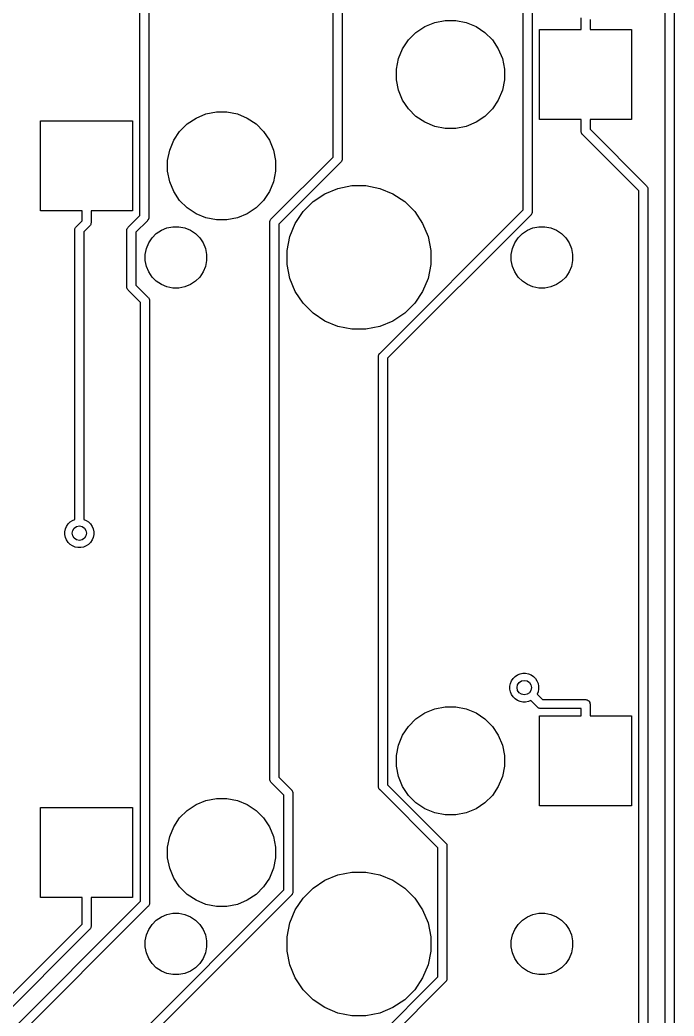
# Model space of a CAD drawing. Extents: x 1.2 to 14.9, y -4.9 to -0.3.
# Drawn here: x 14.163 to 14.877, y -3.814 to -2.725 of the extents above; entities that cross this region are included whole.
import ezdxf

# ---------------------------------------------------------------- set-up
doc = ezdxf.new("R2010")
doc.units = 0
doc.header["$MEASUREMENT"] = 0
doc.layers.add('BLACK', color=7, linetype='CONTINUOUS')

msp = doc.modelspace()

# ---------------------------------------------------------------- linework, layer by layer
at = {"layer": 'BLACK', "linetype": 'CONTINUOUS'}
for p, q in [((14.8676, -4.42873), (14.8676, -0.992661)), ((14.8774, -0.992661), (14.8774, -4.43053)), ((14.2936, -2.93923), (14.2936, -2.33882)), ((14.3034, -2.34061), (14.3034, -2.94103)), ((14.7126, -2.93295), (14.7126, -2.38942)), ((14.7224, -2.39122), (14.7224, -2.93475)), ((14.5048, -2.87525), (14.5048, -2.58942)), ((14.5147, -2.59122), (14.5147, -2.87704)), ((14.605, -2.73267), (14.6158, -2.72821)), ((14.6158, -2.72821), (14.6272, -2.72594)), ((14.6272, -2.72594), (14.6388, -2.72594)), ((14.6388, -2.72594), (14.6502, -2.72821)), ((14.6502, -2.72821), (14.661, -2.73267)), ((14.7757, -2.73579), (14.7757, -2.72322)), ((14.7856, -2.72502), (14.7856, -2.73579)), ((14.5871, -2.74735), (14.5953, -2.73913)), ((14.5953, -2.73913), (14.605, -2.73267)), ((14.661, -2.73267), (14.6706, -2.73913)), ((14.6706, -2.73913), (14.6789, -2.74735)), ((14.7304, -2.83421), (14.7304, -2.73579)), ((14.7304, -2.73579), (14.7757, -2.73579)), ((14.7856, -2.73579), (14.8308, -2.73579)), ((14.8308, -2.73579), (14.8308, -2.83421)), ((14.5807, -2.75703), (14.5871, -2.74735)), ((14.6789, -2.74735), (14.6853, -2.75703)), ((14.5762, -2.76777), (14.5807, -2.75703)), ((14.6853, -2.75703), (14.6898, -2.76777)), ((14.5739, -2.77918), (14.5762, -2.76777)), ((14.6898, -2.76777), (14.692, -2.77918)), ((14.5739, -2.79082), (14.5739, -2.77918)), ((14.692, -2.77918), (14.692, -2.79082)), ((14.5762, -2.80223), (14.5739, -2.79082)), ((14.692, -2.79082), (14.6898, -2.80223)), ((14.5807, -2.81297), (14.5762, -2.80223)), ((14.6898, -2.80223), (14.6853, -2.81297)), ((14.5871, -2.82265), (14.5807, -2.81297)), ((14.6853, -2.81297), (14.6789, -2.82265)), ((14.355, -2.83267), (14.3658, -2.82821)), ((14.3658, -2.82821), (14.3772, -2.82594)), ((14.3772, -2.82594), (14.3888, -2.82594)), ((14.3888, -2.82594), (14.4002, -2.82821)), ((14.4002, -2.82821), (14.411, -2.83267)), ((14.5953, -2.83087), (14.5871, -2.82265)), ((14.6789, -2.82265), (14.6706, -2.83087)), ((14.1852, -2.93421), (14.1852, -2.83579)), ((14.1852, -2.83579), (14.2856, -2.83579)), ((14.2856, -2.83579), (14.2856, -2.93421)), ((14.3371, -2.84735), (14.3453, -2.83913)), ((14.3453, -2.83913), (14.355, -2.83267)), ((14.411, -2.83267), (14.4206, -2.83913)), ((14.4206, -2.83913), (14.4289, -2.84735)), ((14.605, -2.83733), (14.5953, -2.83087)), ((14.6158, -2.84179), (14.605, -2.83733)), ((14.661, -2.83733), (14.6502, -2.84179)), ((14.6706, -2.83087), (14.661, -2.83733)), ((14.7757, -2.83421), (14.7304, -2.83421)), ((14.7757, -2.84678), (14.7757, -2.83421)), ((14.8308, -2.83421), (14.7856, -2.83421)), ((14.7856, -2.83421), (14.7856, -2.84498)), ((14.3307, -2.85703), (14.3371, -2.84735)), ((14.4289, -2.84735), (14.4353, -2.85703)), ((14.6272, -2.84406), (14.6158, -2.84179)), ((14.6388, -2.84406), (14.6272, -2.84406)), ((14.6502, -2.84179), (14.6388, -2.84406)), ((14.7757, -2.84702), (14.7757, -2.84678)), ((14.7758, -2.84798), (14.7757, -2.84702)), ((14.7761, -2.84891), (14.7758, -2.84798)), ((14.7765, -2.84977), (14.7761, -2.84891)), ((14.7768, -2.85009), (14.7765, -2.84977)), ((14.7771, -2.85052), (14.7768, -2.85009)), ((14.7773, -2.85067), (14.7771, -2.85052)), ((14.8388, -2.91216), (14.7773, -2.85067)), ((14.7856, -2.84498), (14.847, -2.90647)), ((14.3262, -2.86777), (14.3307, -2.85703)), ((14.4353, -2.85703), (14.4398, -2.86777)), ((14.3239, -2.87918), (14.3262, -2.86777)), ((14.4398, -2.86777), (14.442, -2.87918)), ((14.3239, -2.89082), (14.3239, -2.87918)), ((14.4371, -2.94296), (14.5048, -2.87525)), ((14.442, -2.87918), (14.442, -2.89082)), ((14.5131, -2.88093), (14.4454, -2.94865)), ((14.5133, -2.88078), (14.5131, -2.88093)), ((14.5138, -2.88015), (14.5133, -2.88078)), ((14.5139, -2.88003), (14.5138, -2.88015)), ((14.5143, -2.87918), (14.5139, -2.88003)), ((14.5144, -2.87897), (14.5143, -2.87918)), ((14.5146, -2.87825), (14.5144, -2.87897)), ((14.5147, -2.87752), (14.5146, -2.87825)), ((14.5147, -2.87704), (14.5147, -2.87728)), ((14.5147, -2.87728), (14.5147, -2.87752)), ((14.5147, -2.87752), (14.5147, -2.87752)), ((14.3262, -2.90223), (14.3239, -2.89082)), ((14.442, -2.89082), (14.4398, -2.90223)), ((14.3307, -2.91297), (14.3262, -2.90223)), ((14.4398, -2.90223), (14.4353, -2.91297)), ((14.3371, -2.92265), (14.3307, -2.91297)), ((14.4353, -2.91297), (14.4289, -2.92265)), ((14.483, -2.92403), (14.4958, -2.91543)), ((14.4958, -2.91543), (14.5101, -2.90952)), ((14.5101, -2.90952), (14.5253, -2.9065)), ((14.5253, -2.9065), (14.5407, -2.9065)), ((14.5407, -2.9065), (14.5559, -2.90952)), ((14.5559, -2.90952), (14.5702, -2.91543)), ((14.5702, -2.91543), (14.583, -2.92403)), ((14.8388, -4.15283), (14.8388, -2.91216)), ((14.847, -2.90647), (14.8472, -2.90662)), ((14.8472, -2.90662), (14.8474, -2.90681)), ((14.8474, -2.90681), (14.8474, -2.90681)), ((14.8474, -2.90681), (14.8478, -2.90737)), ((14.8478, -2.90737), (14.848, -2.90774)), ((14.848, -2.90774), (14.8483, -2.90823)), ((14.8483, -2.90823), (14.8486, -2.90915)), ((14.8486, -2.90915), (14.8486, -2.90988)), ((14.8486, -2.90988), (14.8486, -2.90988)), ((14.8486, -2.90988), (14.8487, -2.91012)), ((14.8487, -2.91012), (14.8486, -2.91036)), ((14.8486, -2.91036), (14.8486, -4.15463)), ((14.3453, -2.93087), (14.3371, -2.92265)), ((14.4289, -2.92265), (14.4206, -2.93087)), ((14.472, -2.93496), (14.483, -2.92403)), ((14.583, -2.92403), (14.594, -2.93496)), ((14.2304, -2.93421), (14.1852, -2.93421)), ((14.2304, -2.94498), (14.2304, -2.93421)), ((14.2856, -2.93421), (14.2403, -2.93421)), ((14.2403, -2.93421), (14.2403, -2.94678)), ((14.355, -2.93733), (14.3453, -2.93087)), ((14.3658, -2.94179), (14.355, -2.93733)), ((14.411, -2.93733), (14.4002, -2.94179)), ((14.4206, -2.93087), (14.411, -2.93733)), ((14.4634, -2.94782), (14.472, -2.93496)), ((14.5561, -3.08948), (14.7126, -2.93295)), ((14.594, -2.93496), (14.6026, -2.94782)), ((14.721, -2.93848), (14.7208, -2.93864)), ((14.7212, -2.9383), (14.721, -2.93848)), ((14.7216, -2.93774), (14.7212, -2.9383)), ((14.7212, -2.9383), (14.7212, -2.9383)), ((14.7221, -2.93688), (14.7216, -2.93771)), ((14.7216, -2.93771), (14.7216, -2.93774)), ((14.7224, -2.93595), (14.7221, -2.93688)), ((14.7224, -2.93475), (14.7225, -2.93499)), ((14.7225, -2.93499), (14.7224, -2.93523)), ((14.7224, -2.93523), (14.7224, -2.93523)), ((14.7224, -2.93523), (14.7224, -2.93595)), ((14.2242, -2.95121), (14.2304, -2.94498)), ((14.2399, -2.94891), (14.2395, -2.94977)), ((14.2402, -2.94798), (14.2399, -2.94887)), ((14.2399, -2.94887), (14.2399, -2.94891)), ((14.2403, -2.94726), (14.2402, -2.94798)), ((14.2403, -2.94678), (14.2403, -2.94702)), ((14.2403, -2.94702), (14.2403, -2.94726)), ((14.2403, -2.94726), (14.2403, -2.94726)), ((14.2811, -2.9517), (14.2936, -2.93923)), ((14.3018, -2.94492), (14.2893, -2.95738)), ((14.302, -2.94477), (14.3018, -2.94492)), ((14.3021, -2.94458), (14.302, -2.94477)), ((14.3025, -2.94407), (14.3021, -2.94458)), ((14.3021, -2.94458), (14.3021, -2.94458)), ((14.3026, -2.94402), (14.3025, -2.94407)), ((14.303, -2.94316), (14.3026, -2.94402)), ((14.3033, -2.94224), (14.303, -2.94316)), ((14.3034, -2.94151), (14.3033, -2.94224)), ((14.3034, -2.94103), (14.3034, -2.94127)), ((14.3034, -2.94127), (14.3034, -2.94151)), ((14.3034, -2.94151), (14.3034, -2.94151)), ((14.3772, -2.94406), (14.3658, -2.94179)), ((14.3888, -2.94406), (14.3772, -2.94406)), ((14.4002, -2.94179), (14.3888, -2.94406)), ((14.4355, -2.94661), (14.4356, -2.94565)), ((14.4355, -2.94685), (14.4355, -2.94661)), ((14.4355, -3.5546), (14.4355, -2.94685)), ((14.4356, -2.94565), (14.4359, -2.94472)), ((14.4359, -2.94472), (14.4363, -2.94386)), ((14.4363, -2.94386), (14.4368, -2.9433)), ((14.4368, -2.9433), (14.4369, -2.94311)), ((14.4368, -2.9433), (14.4368, -2.9433)), ((14.4369, -2.94311), (14.4371, -2.94296)), ((14.4454, -2.94865), (14.4454, -3.5528)), ((14.4575, -2.9621), (14.4634, -2.94782)), ((14.7208, -2.93864), (14.5643, -3.09517)), ((14.6026, -2.94782), (14.6085, -2.9621)), ((14.2226, -2.95462), (14.2227, -2.95389)), ((14.2226, -2.95486), (14.2226, -2.95462)), ((14.2226, -2.95462), (14.2226, -2.95462)), ((14.2226, -2.9551), (14.2226, -2.95486)), ((14.2226, -3.27121), (14.2226, -2.9551)), ((14.2227, -2.95389), (14.2229, -2.95297)), ((14.2229, -2.95297), (14.2234, -2.95211)), ((14.2234, -2.95211), (14.224, -2.95136)), ((14.224, -2.95136), (14.2242, -2.95121)), ((14.2387, -2.95067), (14.2324, -2.9569)), ((14.2324, -2.9569), (14.2324, -3.27121)), ((14.2389, -2.95052), (14.2387, -2.95067)), ((14.2392, -2.95011), (14.2389, -2.95052)), ((14.2395, -2.94977), (14.2392, -2.95011)), ((14.2795, -2.95438), (14.2798, -2.95345)), ((14.2795, -2.95535), (14.2795, -2.95438)), ((14.2795, -2.95559), (14.2795, -2.95535)), ((14.2795, -3.01711), (14.2795, -2.95559)), ((14.2798, -2.95345), (14.2803, -2.9526)), ((14.2803, -2.9526), (14.2807, -2.95204)), ((14.2807, -2.95204), (14.2809, -2.95185)), ((14.2807, -2.95204), (14.2807, -2.95204)), ((14.2809, -2.95185), (14.2811, -2.9517)), ((14.2893, -2.95738), (14.2893, -3.01531)), ((14.307, -2.96365), (14.3116, -2.95898)), ((14.3116, -2.95898), (14.3171, -2.95531)), ((14.3171, -2.95531), (14.3232, -2.95279)), ((14.3232, -2.95279), (14.3297, -2.9515)), ((14.3297, -2.9515), (14.3363, -2.9515)), ((14.3363, -2.9515), (14.3428, -2.95279)), ((14.3428, -2.95279), (14.3489, -2.95531)), ((14.3489, -2.95531), (14.3543, -2.95898)), ((14.3543, -2.95898), (14.359, -2.96365)), ((14.707, -2.96365), (14.7116, -2.95898)), ((14.7116, -2.95898), (14.7171, -2.95531)), ((14.7171, -2.95531), (14.7232, -2.95279)), ((14.7232, -2.95279), (14.7297, -2.9515)), ((14.7297, -2.9515), (14.7363, -2.9515)), ((14.7363, -2.9515), (14.7428, -2.95279)), ((14.7428, -2.95279), (14.7489, -2.95531)), ((14.7489, -2.95531), (14.7543, -2.95898)), ((14.7543, -2.95898), (14.759, -2.96365)), ((14.3008, -2.97523), (14.3033, -2.96913)), ((14.3033, -2.96913), (14.307, -2.96365)), ((14.359, -2.96365), (14.3627, -2.96913)), ((14.3627, -2.96913), (14.3652, -2.97523)), ((14.4545, -2.97727), (14.4575, -2.9621)), ((14.6085, -2.9621), (14.6115, -2.97727)), ((14.7008, -2.97523), (14.7033, -2.96913)), ((14.7033, -2.96913), (14.707, -2.96365)), ((14.759, -2.96365), (14.7627, -2.96913)), ((14.7627, -2.96913), (14.7652, -2.97523)), ((14.2995, -2.9817), (14.3008, -2.97523)), ((14.2995, -2.9883), (14.2995, -2.9817)), ((14.3652, -2.97523), (14.3665, -2.9817)), ((14.3665, -2.9817), (14.3665, -2.9883)), ((14.4545, -2.99273), (14.4545, -2.97727)), ((14.6115, -2.97727), (14.6115, -2.99273)), ((14.6995, -2.9817), (14.7008, -2.97523)), ((14.6995, -2.9883), (14.6995, -2.9817)), ((14.7652, -2.97523), (14.7665, -2.9817)), ((14.7665, -2.9817), (14.7665, -2.9883)), ((14.3008, -2.99477), (14.2995, -2.9883)), ((14.3665, -2.9883), (14.3652, -2.99477)), ((14.4575, -3.0079), (14.4545, -2.99273)), ((14.6115, -2.99273), (14.6085, -3.0079)), ((14.7008, -2.99477), (14.6995, -2.9883)), ((14.7665, -2.9883), (14.7652, -2.99477)), ((14.3033, -3.00087), (14.3008, -2.99477)), ((14.307, -3.00636), (14.3033, -3.00087)), ((14.3627, -3.00087), (14.359, -3.00636)), ((14.3652, -2.99477), (14.3627, -3.00087)), ((14.7033, -3.00087), (14.7008, -2.99477)), ((14.707, -3.00636), (14.7033, -3.00087)), ((14.7627, -3.00087), (14.759, -3.00636)), ((14.7652, -2.99477), (14.7627, -3.00087)), ((14.3116, -3.01102), (14.307, -3.00636)), ((14.3171, -3.01469), (14.3116, -3.01102)), ((14.3543, -3.01102), (14.3489, -3.01469)), ((14.359, -3.00636), (14.3543, -3.01102)), ((14.4634, -3.02218), (14.4575, -3.0079)), ((14.6085, -3.0079), (14.6026, -3.02218)), ((14.7116, -3.01102), (14.707, -3.00636)), ((14.7171, -3.01469), (14.7116, -3.01102)), ((14.7543, -3.01102), (14.7489, -3.01469)), ((14.759, -3.00636), (14.7543, -3.01102)), ((14.2795, -3.01735), (14.2795, -3.01711)), ((14.2795, -3.01759), (14.2795, -3.01735)), ((14.2795, -3.01831), (14.2795, -3.01759)), ((14.2795, -3.01759), (14.2795, -3.01759)), ((14.2798, -3.01924), (14.2795, -3.01831)), ((14.2803, -3.02009), (14.2798, -3.01924)), ((14.2809, -3.02084), (14.2803, -3.02009)), ((14.2811, -3.021), (14.2809, -3.02084)), ((14.2943, -3.03421), (14.2811, -3.021)), ((14.2893, -3.01531), (14.3025, -3.02852)), ((14.3232, -3.01721), (14.3171, -3.01469)), ((14.3297, -3.0185), (14.3232, -3.01721)), ((14.3363, -3.0185), (14.3297, -3.0185)), ((14.3428, -3.01721), (14.3363, -3.0185)), ((14.3489, -3.01469), (14.3428, -3.01721)), ((14.472, -3.03504), (14.4634, -3.02218)), ((14.6026, -3.02218), (14.594, -3.03504)), ((14.7232, -3.01721), (14.7171, -3.01469)), ((14.7297, -3.0185), (14.7232, -3.01721)), ((14.7363, -3.0185), (14.7297, -3.0185)), ((14.7428, -3.01721), (14.7363, -3.0185)), ((14.7489, -3.01469), (14.7428, -3.01721)), ((14.2943, -3.68838), (14.2943, -3.03421)), ((14.3025, -3.02852), (14.3027, -3.02868)), ((14.3027, -3.02868), (14.3029, -3.02886)), ((14.3029, -3.02886), (14.3033, -3.02943)), ((14.3033, -3.02943), (14.3038, -3.03028)), ((14.3038, -3.03028), (14.3041, -3.03121)), ((14.3041, -3.03121), (14.3041, -3.03193)), ((14.3041, -3.03193), (14.3041, -3.03193)), ((14.3041, -3.03193), (14.3042, -3.03217)), ((14.3042, -3.03217), (14.3041, -3.03241)), ((14.3041, -3.03241), (14.3041, -3.69018)), ((14.483, -3.04597), (14.472, -3.03504)), ((14.594, -3.03504), (14.583, -3.04597)), ((14.4958, -3.05457), (14.483, -3.04597)), ((14.583, -3.04597), (14.5702, -3.05457)), ((14.5101, -3.06048), (14.4958, -3.05457)), ((14.5702, -3.05457), (14.5559, -3.06048)), ((14.5253, -3.0635), (14.5101, -3.06048)), ((14.5407, -3.0635), (14.5253, -3.0635)), ((14.5559, -3.06048), (14.5407, -3.0635)), ((14.5548, -3.09124), (14.5553, -3.09039)), ((14.5553, -3.09039), (14.5557, -3.08982)), ((14.5557, -3.08982), (14.5559, -3.08964)), ((14.5557, -3.08982), (14.5557, -3.08982)), ((14.5559, -3.08964), (14.5561, -3.08948)), ((14.5544, -3.09288), (14.5545, -3.09217)), ((14.5544, -3.09313), (14.5544, -3.09288)), ((14.5544, -3.09338), (14.5544, -3.09313)), ((14.5544, -3.56284), (14.5544, -3.09338)), ((14.5545, -3.09206), (14.5548, -3.09124)), ((14.5545, -3.09217), (14.5545, -3.09206)), ((14.5643, -3.09517), (14.5643, -3.56104)), ((14.2153, -3.27618), (14.2175, -3.27398)), ((14.2175, -3.27398), (14.2201, -3.27226)), ((14.2201, -3.27226), (14.2226, -3.27121)), ((14.2324, -3.27121), (14.235, -3.27226)), ((14.235, -3.27226), (14.2376, -3.27398)), ((14.2376, -3.27398), (14.2397, -3.27618)), ((14.2118, -3.28467), (14.2124, -3.28162)), ((14.2118, -3.28777), (14.2118, -3.28467)), ((14.2124, -3.28162), (14.2136, -3.27876)), ((14.2136, -3.27876), (14.2153, -3.27618)), ((14.2397, -3.27618), (14.2415, -3.27876)), ((14.2415, -3.27876), (14.2427, -3.28162)), ((14.2427, -3.28162), (14.2433, -3.28467)), ((14.2433, -3.28467), (14.2433, -3.28777)), ((14.2124, -3.29081), (14.2118, -3.28777)), ((14.2136, -3.29368), (14.2124, -3.29081)), ((14.2153, -3.29626), (14.2136, -3.29368)), ((14.2175, -3.29845), (14.2153, -3.29626)), ((14.2397, -3.29626), (14.2376, -3.29845)), ((14.2415, -3.29368), (14.2397, -3.29626)), ((14.2427, -3.29081), (14.2415, -3.29368)), ((14.2433, -3.28777), (14.2427, -3.29081)), ((14.2201, -3.30017), (14.2175, -3.29845)), ((14.2229, -3.30136), (14.2201, -3.30017)), ((14.226, -3.30196), (14.2229, -3.30136)), ((14.2291, -3.30196), (14.226, -3.30196)), ((14.2321, -3.30136), (14.2291, -3.30196)), ((14.235, -3.30017), (14.2321, -3.30136)), ((14.2376, -3.29845), (14.235, -3.30017)), ((14.6985, -3.45038), (14.6997, -3.44752)), ((14.6997, -3.44752), (14.7014, -3.44494)), ((14.7014, -3.44494), (14.7036, -3.44274)), ((14.7036, -3.44274), (14.7062, -3.44102)), ((14.7062, -3.44102), (14.7091, -3.43983)), ((14.7091, -3.43983), (14.7121, -3.43923)), ((14.7121, -3.43923), (14.7152, -3.43923)), ((14.7152, -3.43923), (14.7183, -3.43983)), ((14.7183, -3.43983), (14.7211, -3.44102)), ((14.7211, -3.44102), (14.7237, -3.44274)), ((14.7237, -3.44274), (14.7259, -3.44494)), ((14.7259, -3.44494), (14.7276, -3.44752)), ((14.7276, -3.44752), (14.7288, -3.45038)), ((14.6979, -3.45343), (14.6985, -3.45038)), ((14.6979, -3.45653), (14.6979, -3.45343)), ((14.6985, -3.45957), (14.6979, -3.45653)), ((14.6997, -3.46244), (14.6985, -3.45957)), ((14.7288, -3.45957), (14.7278, -3.46211)), ((14.7288, -3.45038), (14.7294, -3.45343)), ((14.7294, -3.45653), (14.7288, -3.45957)), ((14.7294, -3.45343), (14.7294, -3.45653)), ((14.7014, -3.46502), (14.6997, -3.46244)), ((14.7036, -3.46721), (14.7014, -3.46502)), ((14.7062, -3.46893), (14.7036, -3.46721)), ((14.7091, -3.47012), (14.7062, -3.46893)), ((14.7121, -3.47072), (14.7091, -3.47012)), ((14.7152, -3.47072), (14.7121, -3.47072)), ((14.7183, -3.47012), (14.7152, -3.47072)), ((14.7208, -3.46907), (14.7183, -3.47012)), ((14.728, -3.47629), (14.7208, -3.46907)), ((14.7278, -3.46211), (14.7337, -3.46806)), ((14.7337, -3.46806), (14.7804, -3.46806)), ((14.7804, -3.46806), (14.7806, -3.46804)), ((14.7806, -3.46804), (14.7809, -3.46806)), ((14.7809, -3.46806), (14.7816, -3.46813)), ((14.7816, -3.46813), (14.7825, -3.46841)), ((14.7825, -3.46841), (14.7834, -3.46887)), ((14.7834, -3.46887), (14.7841, -3.46948)), ((14.7841, -3.46948), (14.7847, -3.47023)), ((14.7847, -3.47023), (14.7852, -3.47109)), ((14.7852, -3.47109), (14.7855, -3.47202)), ((14.605, -3.48267), (14.6158, -3.47821)), ((14.6158, -3.47821), (14.6272, -3.47594)), ((14.6272, -3.47594), (14.6388, -3.47594)), ((14.6388, -3.47594), (14.6502, -3.47821)), ((14.6502, -3.47821), (14.661, -3.48267)), ((14.7282, -3.47648), (14.728, -3.47629)), ((14.7284, -3.47663), (14.7282, -3.47648)), ((14.7289, -3.47709), (14.7284, -3.47663)), ((14.7293, -3.47728), (14.7289, -3.47709)), ((14.7298, -3.47755), (14.7293, -3.47728)), ((14.7307, -3.47783), (14.7298, -3.47755)), ((14.7314, -3.4779), (14.7307, -3.47783)), ((14.7317, -3.47793), (14.7314, -3.4779)), ((14.7314, -3.4779), (14.7314, -3.4779)), ((14.7319, -3.4779), (14.7317, -3.47793)), ((14.7757, -3.4779), (14.7319, -3.4779)), ((14.7757, -3.48579), (14.7757, -3.4779)), ((14.7855, -3.47202), (14.7856, -3.47298)), ((14.7856, -3.47298), (14.7856, -3.47322)), ((14.7856, -3.47322), (14.7856, -3.48579)), ((14.5871, -3.49735), (14.5953, -3.48913)), ((14.5953, -3.48913), (14.605, -3.48267)), ((14.661, -3.48267), (14.6706, -3.48913)), ((14.6706, -3.48913), (14.6789, -3.49735)), ((14.7304, -3.58421), (14.7304, -3.48579)), ((14.7304, -3.48579), (14.7757, -3.48579)), ((14.7856, -3.48579), (14.8308, -3.48579)), ((14.8308, -3.48579), (14.8308, -3.58421)), ((14.5807, -3.50703), (14.5871, -3.49735)), ((14.6789, -3.49735), (14.6853, -3.50703)), ((14.5762, -3.51777), (14.5807, -3.50703)), ((14.6853, -3.50703), (14.6898, -3.51777)), ((14.5739, -3.52918), (14.5762, -3.51777)), ((14.6898, -3.51777), (14.692, -3.52918)), ((14.5739, -3.54082), (14.5739, -3.52918)), ((14.692, -3.52918), (14.692, -3.54082)), ((14.5762, -3.55223), (14.5739, -3.54082)), ((14.692, -3.54082), (14.6898, -3.55223)), ((14.4355, -3.55484), (14.4355, -3.5546)), ((14.4355, -3.55508), (14.4355, -3.55484)), ((14.4356, -3.5558), (14.4355, -3.55508)), ((14.4355, -3.55508), (14.4355, -3.55508)), ((14.4359, -3.55673), (14.4356, -3.5558)), ((14.4363, -3.55759), (14.4359, -3.55673)), ((14.4369, -3.55834), (14.4363, -3.55759)), ((14.4371, -3.55849), (14.4369, -3.55834)), ((14.4511, -3.57242), (14.4371, -3.55849)), ((14.4454, -3.5528), (14.4593, -3.56674)), ((14.5807, -3.56297), (14.5762, -3.55223)), ((14.6898, -3.55223), (14.6853, -3.56297)), ((14.4593, -3.56674), (14.4595, -3.56689)), ((14.4595, -3.56689), (14.4596, -3.56708)), ((14.4596, -3.56708), (14.4601, -3.56764)), ((14.4601, -3.56764), (14.4602, -3.5679)), ((14.4602, -3.5679), (14.4606, -3.56849)), ((14.4606, -3.56849), (14.4608, -3.56942)), ((14.4608, -3.56942), (14.4609, -3.57014)), ((14.5544, -3.56308), (14.5544, -3.56284)), ((14.5544, -3.56332), (14.5544, -3.56308)), ((14.5545, -3.56404), (14.5544, -3.56332)), ((14.5544, -3.56332), (14.5544, -3.56332)), ((14.5548, -3.56497), (14.5545, -3.56404)), ((14.5553, -3.56583), (14.5548, -3.56497)), ((14.5559, -3.56658), (14.5553, -3.56583)), ((14.5561, -3.56673), (14.5559, -3.56658)), ((14.6194, -3.63005), (14.5561, -3.56673)), ((14.5643, -3.56104), (14.6276, -3.62436)), ((14.5871, -3.57265), (14.5807, -3.56297)), ((14.6853, -3.56297), (14.6789, -3.57265)), ((14.355, -3.58267), (14.3658, -3.57821)), ((14.3658, -3.57821), (14.3772, -3.57594)), ((14.3772, -3.57594), (14.3888, -3.57594)), ((14.3888, -3.57594), (14.4002, -3.57821)), ((14.4002, -3.57821), (14.411, -3.58267)), ((14.4511, -3.67585), (14.4511, -3.57242)), ((14.4609, -3.57014), (14.4609, -3.57014)), ((14.4609, -3.57014), (14.4609, -3.57039)), ((14.4609, -3.57039), (14.4609, -3.57063)), ((14.4609, -3.57063), (14.4609, -3.67765)), ((14.5953, -3.58087), (14.5871, -3.57265)), ((14.6789, -3.57265), (14.6706, -3.58087)), ((14.1852, -3.68421), (14.1852, -3.58579)), ((14.1852, -3.58579), (14.2856, -3.58579)), ((14.2856, -3.58579), (14.2856, -3.68421)), ((14.3371, -3.59735), (14.3453, -3.58913)), ((14.3453, -3.58913), (14.355, -3.58267)), ((14.411, -3.58267), (14.4206, -3.58913)), ((14.4206, -3.58913), (14.4289, -3.59735)), ((14.605, -3.58733), (14.5953, -3.58087)), ((14.6158, -3.59179), (14.605, -3.58733)), ((14.661, -3.58733), (14.6502, -3.59179)), ((14.6706, -3.58087), (14.661, -3.58733)), ((14.8308, -3.58421), (14.7304, -3.58421)), ((14.3307, -3.60703), (14.3371, -3.59735)), ((14.4289, -3.59735), (14.4353, -3.60703)), ((14.6272, -3.59406), (14.6158, -3.59179)), ((14.6388, -3.59406), (14.6272, -3.59406)), ((14.6502, -3.59179), (14.6388, -3.59406)), ((14.3262, -3.61777), (14.3307, -3.60703)), ((14.4353, -3.60703), (14.4398, -3.61777)), ((14.3239, -3.62918), (14.3262, -3.61777)), ((14.4398, -3.61777), (14.442, -3.62918)), ((14.3239, -3.64082), (14.3239, -3.62918)), ((14.442, -3.62918), (14.442, -3.64082)), ((14.6194, -3.77079), (14.6194, -3.63005)), ((14.6276, -3.62436), (14.6278, -3.62452)), ((14.6278, -3.62452), (14.6279, -3.6247)), ((14.6279, -3.6247), (14.6279, -3.6247)), ((14.6279, -3.6247), (14.6283, -3.62517)), ((14.6283, -3.62517), (14.6284, -3.62526)), ((14.6284, -3.62526), (14.6289, -3.62612)), ((14.6289, -3.62612), (14.6291, -3.62705)), ((14.6291, -3.62705), (14.6292, -3.62777)), ((14.6292, -3.62777), (14.6292, -3.62777)), ((14.6292, -3.62777), (14.6292, -3.62801)), ((14.6292, -3.62801), (14.6292, -3.62825)), ((14.6292, -3.62825), (14.6292, -3.77259)), ((14.3262, -3.65223), (14.3239, -3.64082)), ((14.442, -3.64082), (14.4398, -3.65223)), ((14.3307, -3.66297), (14.3262, -3.65223)), ((14.4398, -3.65223), (14.4353, -3.66297)), ((14.5101, -3.65952), (14.5253, -3.6565)), ((14.5253, -3.6565), (14.5407, -3.6565)), ((14.5407, -3.6565), (14.5559, -3.65952)), ((14.3371, -3.67265), (14.3307, -3.66297)), ((14.4353, -3.66297), (14.4289, -3.67265)), ((14.483, -3.67403), (14.4958, -3.66543)), ((14.4958, -3.66543), (14.5101, -3.65952)), ((14.5559, -3.65952), (14.5702, -3.66543)), ((14.5702, -3.66543), (14.583, -3.67403)), ((14.0786, -4.04833), (14.4511, -3.67585)), ((14.3453, -3.68087), (14.3371, -3.67265)), ((14.4289, -3.67265), (14.4206, -3.68087)), ((14.4609, -3.67813), (14.4608, -3.67885)), ((14.4609, -3.67765), (14.4609, -3.67789)), ((14.4609, -3.67789), (14.4609, -3.67813)), ((14.4609, -3.67813), (14.4609, -3.67813)), ((14.472, -3.68496), (14.483, -3.67403)), ((14.583, -3.67403), (14.594, -3.68496)), ((13.6773, -4.30542), (14.2943, -3.68838)), ((14.4593, -3.68154), (14.0855, -4.05529)), ((14.2304, -3.68421), (14.1852, -3.68421)), ((14.2304, -3.71353), (14.2304, -3.68421)), ((14.2856, -3.68421), (14.2403, -3.68421)), ((14.2403, -3.68421), (14.2403, -3.71533)), ((14.355, -3.68733), (14.3453, -3.68087)), ((14.3658, -3.69179), (14.355, -3.68733)), ((14.411, -3.68733), (14.4002, -3.69179)), ((14.4206, -3.68087), (14.411, -3.68733)), ((14.4595, -3.68139), (14.4593, -3.68154)), ((14.4599, -3.68087), (14.4595, -3.68139)), ((14.4601, -3.68064), (14.4599, -3.68087)), ((14.4606, -3.67978), (14.4601, -3.68064)), ((14.4607, -3.67916), (14.4606, -3.67978)), ((14.4608, -3.67885), (14.4607, -3.67916)), ((14.4634, -3.69782), (14.472, -3.68496)), ((14.594, -3.68496), (14.6026, -3.69782)), ((14.3025, -3.69407), (13.683, -4.31365)), ((14.3027, -3.69392), (14.3025, -3.69407)), ((14.3029, -3.69373), (14.3027, -3.69392)), ((14.3033, -3.69317), (14.3029, -3.69373)), ((14.3029, -3.69373), (14.3029, -3.69373)), ((14.3038, -3.69231), (14.3033, -3.69316)), ((14.3033, -3.69316), (14.3033, -3.69317)), ((14.3041, -3.69139), (14.3038, -3.69231)), ((14.3041, -3.69018), (14.3042, -3.69042)), ((14.3042, -3.69042), (14.3041, -3.69066)), ((14.3041, -3.69066), (14.3041, -3.69066)), ((14.3041, -3.69066), (14.3041, -3.69139)), ((14.3772, -3.69406), (14.3658, -3.69179)), ((14.3888, -3.69406), (14.3772, -3.69406)), ((14.4002, -3.69179), (14.3888, -3.69406)), ((14.4575, -3.7121), (14.4634, -3.69782)), ((14.6026, -3.69782), (14.6085, -3.7121)), ((14.307, -3.71365), (14.3116, -3.70898)), ((14.3116, -3.70898), (14.3171, -3.70531)), ((14.3171, -3.70531), (14.3232, -3.70279)), ((14.3232, -3.70279), (14.3297, -3.7015)), ((14.3297, -3.7015), (14.3363, -3.7015)), ((14.3363, -3.7015), (14.3428, -3.70279)), ((14.3428, -3.70279), (14.3489, -3.70531)), ((14.3489, -3.70531), (14.3543, -3.70898)), ((14.3543, -3.70898), (14.359, -3.71365)), ((14.707, -3.71365), (14.7116, -3.70898)), ((14.7116, -3.70898), (14.7171, -3.70531)), ((14.7171, -3.70531), (14.7232, -3.70279)), ((14.7232, -3.70279), (14.7297, -3.7015)), ((14.7297, -3.7015), (14.7363, -3.7015)), ((14.7363, -3.7015), (14.7428, -3.70279)), ((14.7428, -3.70279), (14.7489, -3.70531)), ((14.7489, -3.70531), (14.7543, -3.70898)), ((14.7543, -3.70898), (14.759, -3.71365)), ((13.8797, -4.06428), (14.2304, -3.71353)), ((14.2387, -3.71922), (13.8854, -4.07251)), ((14.2389, -3.71906), (14.2387, -3.71922)), ((14.239, -3.71888), (14.2389, -3.71906)), ((14.2395, -3.71831), (14.239, -3.71888)), ((14.239, -3.71888), (14.239, -3.71888)), ((14.2399, -3.71746), (14.2395, -3.71823)), ((14.2395, -3.71823), (14.2395, -3.71831)), ((14.2402, -3.71653), (14.2399, -3.71746)), ((14.2403, -3.71581), (14.2402, -3.71653)), ((14.2403, -3.71533), (14.2403, -3.71557)), ((14.2403, -3.71557), (14.2403, -3.71581)), ((14.2403, -3.71581), (14.2403, -3.71581)), ((14.3008, -3.72523), (14.3033, -3.71913)), ((14.3033, -3.71913), (14.307, -3.71365)), ((14.359, -3.71365), (14.3627, -3.71913)), ((14.3627, -3.71913), (14.3652, -3.72523)), ((14.4545, -3.72727), (14.4575, -3.7121)), ((14.6085, -3.7121), (14.6115, -3.72727)), ((14.7008, -3.72523), (14.7033, -3.71913)), ((14.7033, -3.71913), (14.707, -3.71365)), ((14.759, -3.71365), (14.7627, -3.71913)), ((14.7627, -3.71913), (14.7652, -3.72523)), ((14.2995, -3.7317), (14.3008, -3.72523)), ((14.2995, -3.7383), (14.2995, -3.7317)), ((14.3652, -3.72523), (14.3665, -3.7317)), ((14.3665, -3.7317), (14.3665, -3.7383)), ((14.4545, -3.74273), (14.4545, -3.72727)), ((14.6115, -3.72727), (14.6115, -3.74273)), ((14.6995, -3.7317), (14.7008, -3.72523)), ((14.6995, -3.7383), (14.6995, -3.7317)), ((14.7652, -3.72523), (14.7665, -3.7317)), ((14.7665, -3.7317), (14.7665, -3.7383)), ((14.3008, -3.74477), (14.2995, -3.7383)), ((14.3665, -3.7383), (14.3652, -3.74477)), ((14.4575, -3.7579), (14.4545, -3.74273)), ((14.6115, -3.74273), (14.6085, -3.7579)), ((14.7008, -3.74477), (14.6995, -3.7383)), ((14.7665, -3.7383), (14.7652, -3.74477)), ((14.3033, -3.75087), (14.3008, -3.74477)), ((14.307, -3.75636), (14.3033, -3.75087)), ((14.3627, -3.75087), (14.359, -3.75636)), ((14.3652, -3.74477), (14.3627, -3.75087)), ((14.7033, -3.75087), (14.7008, -3.74477)), ((14.707, -3.75636), (14.7033, -3.75087)), ((14.7627, -3.75087), (14.759, -3.75636)), ((14.7652, -3.74477), (14.7627, -3.75087)), ((14.3116, -3.76102), (14.307, -3.75636)), ((14.3171, -3.76469), (14.3116, -3.76102)), ((14.3232, -3.76721), (14.3171, -3.76469)), ((14.3489, -3.76469), (14.3428, -3.76721)), ((14.3543, -3.76102), (14.3489, -3.76469)), ((14.359, -3.75636), (14.3543, -3.76102)), ((14.4634, -3.77218), (14.4575, -3.7579)), ((14.6085, -3.7579), (14.6026, -3.77218)), ((14.7116, -3.76102), (14.707, -3.75636)), ((14.7171, -3.76469), (14.7116, -3.76102)), ((14.7232, -3.76721), (14.7171, -3.76469)), ((14.7489, -3.76469), (14.7428, -3.76721)), ((14.7543, -3.76102), (14.7489, -3.76469)), ((14.759, -3.75636), (14.7543, -3.76102)), ((14.1671, -4.22306), (14.6194, -3.77079)), ((14.6276, -3.77648), (14.1728, -4.23129)), ((14.3297, -3.7685), (14.3232, -3.76721)), ((14.3363, -3.7685), (14.3297, -3.7685)), ((14.3428, -3.76721), (14.3363, -3.7685)), ((14.472, -3.78504), (14.4634, -3.77218)), ((14.6026, -3.77218), (14.594, -3.78504)), ((14.6278, -3.77632), (14.6276, -3.77648)), ((14.6279, -3.77614), (14.6278, -3.77632)), ((14.6284, -3.77557), (14.6279, -3.77614)), ((14.6279, -3.77614), (14.6279, -3.77614)), ((14.6287, -3.77506), (14.6284, -3.77557)), ((14.6289, -3.77472), (14.6287, -3.77506)), ((14.6291, -3.77379), (14.6289, -3.77472)), ((14.6292, -3.77307), (14.6291, -3.77379)), ((14.6292, -3.77259), (14.6292, -3.77283)), ((14.6292, -3.77283), (14.6292, -3.77307)), ((14.6292, -3.77307), (14.6292, -3.77307)), ((14.7297, -3.7685), (14.7232, -3.76721)), ((14.7363, -3.7685), (14.7297, -3.7685)), ((14.7428, -3.76721), (14.7363, -3.7685)), ((14.483, -3.79597), (14.472, -3.78504)), ((14.594, -3.78504), (14.583, -3.79597)), ((14.4958, -3.80457), (14.483, -3.79597)), ((14.583, -3.79597), (14.5702, -3.80457)), ((14.5101, -3.81048), (14.4958, -3.80457)), ((14.5702, -3.80457), (14.5559, -3.81048)), ((14.5253, -3.8135), (14.5101, -3.81048)), ((14.5407, -3.8135), (14.5253, -3.8135)), ((14.5559, -3.81048), (14.5407, -3.8135))]:
    msp.add_line(p, q, dxfattribs=at)
at = {"layer": 'BLACK'}
for centre in [(14.2275, -3.28622), (14.7137, -3.45498)]:
    msp.add_circle(centre, 0.007874, dxfattribs=at)

doc.saveas('drawing.dxf')
